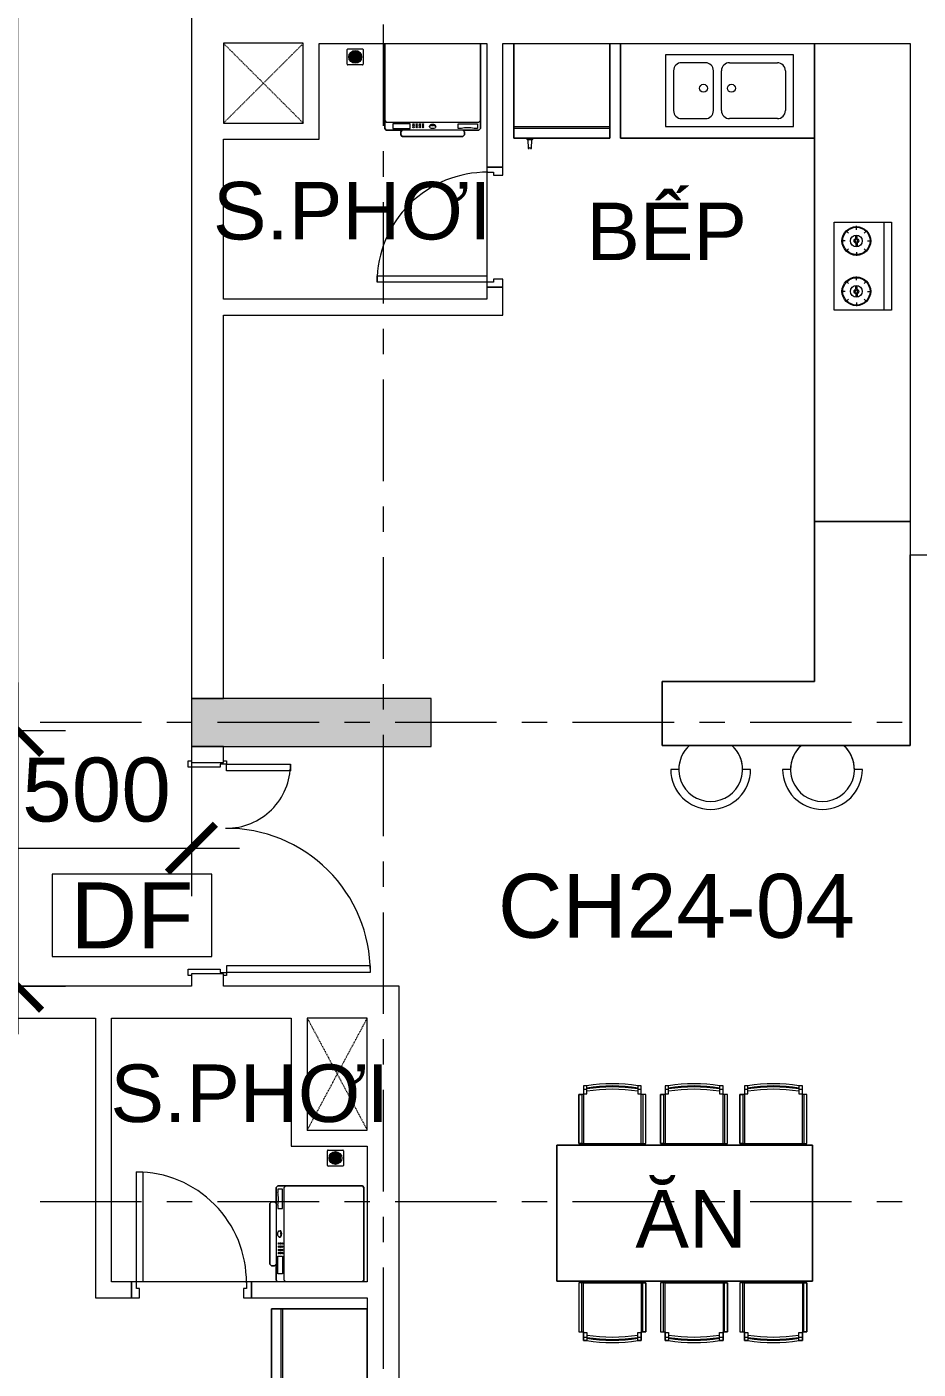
# Model space of a CAD drawing. Header units: millimetres. Extents: x -20144 to 126922, y -42414 to 48263.
# Drawn here: x 30170 to 35751, y 7404 to 15804 of the extents above; entities that cross this region are included whole.
import ezdxf
from ezdxf.enums import TextEntityAlignment as Align

# ---------------------------------------------------------------- set-up
doc = ezdxf.new("R2010")
doc.units = ezdxf.units.MM
doc.linetypes.add('Dash', pattern=[6.35, 3.175, -3.175])
doc.linetypes.add('Grid Line', pattern=[22.225, 12.7, -3.175, 3.175, -3.175])
for name, color, linetype, lineweight in [('A-DETL-GENF', 31, 'Continuous', 5), ('A-DETL-GENF-HDLN', 161, 'Dash', 5), ('CHU', 181, 'Continuous', 5), ('CUA', 31, 'Continuous', 9), ('DIM', 1, 'Continuous', 5), ('LC.HA', 8, 'Continuous', 9), ('NET CAT', 3, 'Continuous', 5), ('NET-CAT', 3, 'Continuous', 15), ('NET-THAY', 2, 'Continuous', 9), ('THIET BI', 44, 'Continuous', 5), ('THIET-BI', 44, 'Continuous', 5), ('TRUC', 225, 'Continuous', 5), ('Y-GHI CHU PCCC$0$Z-CT1-GHI CHU TT$0$KI-HIEU', 6, 'Continuous', 13)]:
    doc.layers.add(name, color=color, linetype=linetype, lineweight=lineweight)
doc.styles.add('Arial_2', font='arial.ttf', dxfattribs={"height": 360})
doc.styles.add('Arial_3', font='arial.ttf', dxfattribs={"height": 400})
doc.styles.add('TA1', font='arial.ttf')
doc.styles.add('Y-GHI CHU PCCC$0$Arial', font='arial.ttf')
doc.dimstyles.new('D_200_KTx2', dxfattribs={"dimtxt": 400, "dimasz": 300, "dimexe": 300, "dimexo": 300, "dimgap": 160, "dimtad": 1, "dimdec": 0, "dimzin": 9, "dimtxsty": 'TA1', "dimblk": 'ARCHTICK', "dimcen": 1, "dimdle": 300, "dimclrd": 256, "dimclre": 256, "dimclrt": 7, "dimadec": 0, "dimazin": 0, "dimtfac": 1, "dimtdec": 0, "dimtix": 1, "dimtmove": 1, "dimatfit": 3, "dimldrblk": 'ARCHTICK', "dimfxl": 0, "dimtolj": 1, "dimtzin": 0, "dimlwd": -1, "dimlwe": -1, "dimarcsym": 0})

# ---------------------------------------------------------------- blocks, each defined once
blk = doc.blocks.new('CUA VAO CAN HO_0001 - Type 1-1424866-MẶT BẰNG TẦNG 24')
at = {"layer": 'CUA', "lineweight": 5}
for p, q in [((-570, 97.7), (-570, 117.7)), ((-570, 117.7), (-530, 117.7)), ((-560, 97.7), (-570, 97.7)), ((-560, -102.3), (-560, 97.7)), ((-530, 117.7), (-530, -81.3)), ((733, 117.7), (773, 117.7)), ((733, -81.3), (733, 117.7)), ((763, 97.7), (763, -102.3)), ((773, 97.7), (763, 97.7)), ((773, 117.7), (773, 97.7)), ((-550, -81.3), (-550, -122.3)), ((-530, -81.3), (-550, -81.3)), ((753, -81.3), (733, -81.3)), ((753, -122.3), (753, -81.3)), ((-570, -102.3), (-560, -102.3)), ((-570, -122.3), (-570, -102.3)), ((-550, -122.3), (-570, -122.3)), ((773, -122.3), (753, -122.3)), ((763, -102.3), (773, -102.3)), ((773, -102.3), (773, -122.3))]:
    blk.add_line(p, q, dxfattribs=at)
at = {"layer": 'CUA'}
for p, q in [((-509, -122.3), (-549, -122.3)), ((-549, -122.3), (-549, -1022.3)), ((-509, -1022.3), (-509, -122.3)), ((712, -122.3), (752, -122.3)), ((712, -522.3), (712, -122.3)), ((752, -122.3), (752, -522.3)), ((752, -522.3), (712, -522.3)), ((-549, -1022.3), (-509, -1022.3))]:
    blk.add_line(p, q, dxfattribs=at)
at = {"layer": 'CUA', "lineweight": 5}
for centre, radius, start, end in [((-549, -122.3), 900, 270, 0.5), ((752, -122.3), 400, 179.5, 270)]:
    blk.add_arc(centre, radius, start, end, dxfattribs=at)
blk = doc.blocks.new('CUA WC - Type 1-1365096-MẶT BẰNG TẦNG 24')
at = {"layer": 'CUA'}
for p, q in [((-242.5, 740.3), (-202.5, 740.3)), ((-242.5, 52.3), (-242.5, 740.3)), ((-202.5, 740.3), (-202.5, 52.3)), ((-202.5, 52.3), (-242.5, 52.3))]:
    blk.add_line(p, q, dxfattribs=at)
at = {"layer": 'CUA', "lineweight": 5}
for p, q in [((-243.5, 52.3), (-273.5, 52.3)), ((-273.5, 52.3), (-273.5, -47.7)), ((-243.5, 11.3), (-243.5, 52.3)), ((-223.5, 11.3), (-243.5, 11.3)), ((-223.5, -47.7), (-223.5, 11.3)), ((446.5, 11.3), (426.5, 11.3)), ((426.5, 11.3), (426.5, -47.7)), ((476.5, 52.3), (446.5, 52.3)), ((446.5, 52.3), (446.5, 11.3)), ((476.5, -47.7), (476.5, 52.3)), ((-273.5, -47.7), (-223.5, -47.7)), ((426.5, -47.7), (476.5, -47.7))]:
    blk.add_line(p, q, dxfattribs=at)
blk.add_arc((-242.5, 52.3), 688, 359.5, 90, dxfattribs=at)
blk = doc.blocks.new('X-MAY GIAT - X-MAY GIAT-V2-MẶT BẰNG TẦNG 24')
at = {"layer": 'THIET BI'}
for p, q in [((-300, -10), (-300, -540)), ((-300, -540), (-300, -10)), ((300, -540), (300, -10)), ((300, -10), (300, -540)), ((-300, -490), (-290, -500)), ((-290, -500), (290, -500)), ((290, -500), (300, -490)), ((-300, -540), (-290, -550)), ((-290, -550), (-300, -540)), ((-290, -550), (-190, -550)), ((-190, -550), (-290, -550)), ((-250, -510), (-250, -540)), ((-140, -510), (-250, -510)), ((-250, -540), (-140, -540)), ((-190, -550), (-200, -560)), ((-200, -560), (-190, -550)), ((-200, -560), (-200, -580)), ((-200, -580), (-200, -560)), ((-200, -580), (-190, -590)), ((-190, -590), (-200, -580)), ((190, -550), (-190, -550)), ((-140, -540), (-140, -510)), ((-20, -530), (-20, -525)), ((0, -520), (0, -525)), ((20, -530), (20, -525)), ((160, -510), (280, -510)), ((160, -540), (160, -510)), ((180, -540), (160, -540)), ((200, -560), (190, -550)), ((190, -550), (290, -550)), ((190, -550), (200, -560)), ((290, -550), (190, -550)), ((190, -590), (200, -580)), ((200, -580), (190, -590)), ((200, -580), (200, -560)), ((200, -560), (200, -580)), ((280, -540), (260, -540)), ((280, -510), (280, -540)), ((290, -550), (300, -540)), ((300, -540), (290, -550)), ((-190, -590), (190, -590)), ((190, -590), (-190, -590))]:
    blk.add_line(p, q, dxfattribs=at)
blk.add_arc((220, -697.5), 162.5, 75.74997, 104.25003, dxfattribs=at)
for centre, major_axis in [((-120, -512.5), (5, 0)), ((-120, -522.5), (5, 0)), ((-120, -532.5), (5, 0)), ((-100, -512.5), (5, 0)), ((-100, -522.5), (5, 0)), ((-100, -532.5), (5, 0)), ((-80, -512.5), (5, 0)), ((-80, -522.5), (5, 0)), ((-80, -532.5), (5, 0)), ((-60, -512.5), (-5, 0)), ((-60, -522.5), (-5, 0)), ((-60, -532.5), (-5, 0)), ((0, -530), (-20, 0))]:
    blk.add_ellipse(centre, major_axis=major_axis, ratio=0.5, dxfattribs=at)
blk.add_ellipse((0, -525), major_axis=(-20, 0), ratio=0.5, start_param=3.141593, end_param=6.283185, dxfattribs=at)
blk = doc.blocks.new('X-BEP1 - X-BEP-1424868-MẶT BẰNG TẦNG 24')
at = {"layer": 'THIET BI'}
for p, q in [((3000, -600), (3000, 0)), ((3000, 0), (3000, -600)), ((1126.9, -117.4), (1676, -117.4)), ((1126.9, -475.7), (1126.9, -117.4)), ((1676, -162.4), (1126.9, -162.4)), ((1676, -117.4), (1676, -475.7)), ((1243.7, -266.8), (1243.7, -243.3)), ((1559.2, -266.8), (1559.2, -243.3)), ((1194.1, -287.3), (1177.5, -270.7)), ((1229.6, -332.9), (1207.1, -332.9)), ((1257.9, -332.9), (1280.4, -332.9)), ((1293.4, -287.3), (1309.9, -270.7)), ((1509.6, -287.3), (1493, -270.7)), ((1545, -332.9), (1522.5, -332.9)), ((1573.3, -332.9), (1595.8, -332.9)), ((1608.8, -287.3), (1625.4, -270.7)), ((1173.6, -336.9), (1150.1, -336.9)), ((1194.1, -386.6), (1177.5, -403.1)), ((1229.6, -341), (1207.1, -341)), ((1243.7, -407.1), (1243.7, -430.5)), ((1257.9, -341), (1280.4, -341)), ((1293.4, -386.6), (1309.9, -403.1)), ((1313.9, -336.9), (1337.3, -336.9)), ((1489, -336.9), (1465.6, -336.9)), ((1509.6, -386.6), (1493, -403.1)), ((1545, -341), (1522.5, -341)), ((1559.2, -407.1), (1559.2, -430.5)), ((1573.3, -341), (1595.8, -341)), ((1608.8, -386.6), (1625.4, -403.1)), ((1629.4, -336.9), (1652.8, -336.9)), ((1676, -475.7), (1126.9, -475.7)), ((8, -600), (3000, -600)), ((3000, -600), (8, -600))]:
    blk.add_line(p, q, dxfattribs=at)
for centre, radius in [((1243.7, -336.9), 90), ((1243.7, -336.9), 85.5), ((1559.2, -336.9), 90), ((1559.2, -336.9), 85.5), ((1243.7, -336.9), 36.9), ((1243.7, -336.9), 14.7), ((1243.7, -336.9), 8.24), ((1559.2, -336.9), 36.9), ((1559.2, -336.9), 14.7), ((1559.2, -336.9), 8.24)]:
    blk.add_circle(centre, radius, dxfattribs=at)
blk = doc.blocks.new('X-BEP1 - X-BEP-1424869-MẶT BẰNG TẦNG 24')
at = {"layer": 'THIET BI'}
for p, q in [((1213.2, 0), (0, 0)), ((0, 0), (0, -592)), ((0, 0), (1213.2, 0)), ((0, -592), (0, 0)), ((1213.2, -592), (1213.2, 0)), ((1213.2, 0), (1213.2, -592)), ((131.6, -71.5), (131.6, -521.5)), ((931.6, -71.5), (131.6, -71.5)), ((931.6, -521.5), (931.6, -71.5)), ((231.6, -121.5), (531.6, -121.5)), ((831.6, -121.5), (681.6, -121.5)), ((181.6, -421.5), (181.6, -171.5)), ((581.6, -171.5), (581.6, -421.5)), ((631.6, -171.5), (631.6, -421.5)), ((881.6, -421.5), (881.6, -171.5)), ((531.6, -471.5), (231.6, -471.5)), ((681.6, -471.5), (831.6, -471.5)), ((131.6, -521.5), (931.6, -521.5))]:
    blk.add_line(p, q, dxfattribs=at)
for centre in [(519.1, -311.5), (694.1, -311.5)]:
    blk.add_circle(centre, 25, dxfattribs=at)
for centre, start, end in [((231.6, -171.5), 90, 180), ((531.6, -171.5), 360, 90), ((681.6, -171.5), 90, 180), ((831.6, -171.5), 360, 90), ((231.6, -421.5), 180, 270), ((531.6, -421.5), 270, 0), ((681.6, -421.5), 180, 270), ((831.6, -421.5), 270, 0)]:
    blk.add_arc(centre, 50, start, end, dxfattribs=at)
blk = doc.blocks.new('X-TU LANH - X-TU LANH-V3-MẶT BẰNG TẦNG 24')
at = {"layer": 'THIET BI'}
for p, q in [((-300, -8), (-300, -600)), ((-300, -600), (-300, -8)), ((300, -600), (300, -8)), ((300, -8), (300, -600)), ((300, -530), (-300, -530)), ((300, -540), (-300, -540)), ((-300, -600), (300, -600)), ((300, -600), (-300, -600)), ((-222.5, -600), (-217.5, -610)), ((-217.5, -610), (-182.5, -610)), ((-212.5, -610), (-210.5, -665)), ((-210.5, -665), (-205.2, -665)), ((-194.8, -665), (-189.5, -665)), ((-189.5, -665), (-187.5, -610)), ((-182.5, -610), (-177.5, -600))]:
    blk.add_line(p, q, dxfattribs=at)
blk.add_arc((-200, -667.2), 5.66, 22.40182, 157.59821, dxfattribs=at)
blk = doc.blocks.new('X-BAR - X-BAR-1424978-MẶT BẰNG TẦNG 24')
at = {"layer": 'THIET BI'}
for p, q in [((0, 0), (-600, 0)), ((-600, 0), (-600, -1000.8)), ((-600, -1000.8), (-600, 0)), ((-600, 0), (0, 0)), ((0, -1400.8), (0, -207.7)), ((0, -207.7), (0, -1400.8)), ((-600, -1000.8), (-1551.9, -1000.8)), ((-1551.9, -1000.8), (-1551.9, -1400.8)), ((-1551.9, -1400.8), (-1551.9, -1000.8)), ((-1551.9, -1000.8), (-600, -1000.8)), ((-1551.9, -1400.8), (0, -1400.8)), ((0, -1400.8), (-1551.9, -1400.8))]:
    blk.add_line(p, q, dxfattribs=at)
blk = doc.blocks.new('X-GHE BAR - X-GHE BAR-1305631-MẶT BẰNG TẦNG 24')
at = {"layer": 'THIET BI'}
for p, q in [((-250, -250), (-200, -250)), ((-250, -250), (-200, -250)), ((200, -250), (250, -250)), ((200, -250), (250, -250)), ((-132.3, -400), (132.3, -400)), ((-132.3, -400), (132.3, -400))]:
    blk.add_line(p, q, dxfattribs=at)
for radius, start, end in [(250, 0, 180), (250, 0, 180), (200, 311.40962, 228.59038), (200, 180, 228.59038), (200, 311.40962, 0)]:
    blk.add_arc((0, -250), radius, start, end, dxfattribs=at)
blk = doc.blocks.new('X-BAN AN 4 GHE - X-BAN AN 4 GHE 2-1366074-MẶT BẰNG TẦNG 24')
at = {"layer": 'THIET BI'}
for p, q in [((187, 372.7), (165.2, 372.7)), ((165.2, 372.7), (165.2, 318.5)), ((165.2, 372.7), (165.2, 10)), ((187, 372.7), (165.2, 372.7)), ((165.2, 350.9), (187, 350.9)), ((187, 337.9), (187, 372.7)), ((187, 321.9), (187, 337.9)), ((527.9, 372.7), (506.1, 372.7)), ((506.1, 372.7), (506.1, 337.9)), ((527.9, 372.7), (506.1, 372.7)), ((506.1, 350.9), (527.9, 350.9)), ((506.1, 337.9), (506.1, 321.9)), ((527.9, 318.5), (527.9, 372.7)), ((527.9, 10), (527.9, 372.7)), ((698.6, 372.7), (676.8, 372.7)), ((676.8, 372.7), (676.8, 318.5)), ((676.8, 372.7), (676.8, 10)), ((698.6, 372.7), (676.8, 372.7)), ((676.8, 350.9), (698.6, 350.9)), ((698.6, 337.9), (698.6, 372.7)), ((698.6, 321.9), (698.6, 337.9)), ((1039.5, 372.7), (1017.7, 372.7)), ((1017.7, 372.7), (1017.7, 337.9)), ((1039.5, 372.7), (1017.7, 372.7)), ((1017.7, 350.9), (1039.5, 350.9)), ((1017.7, 337.9), (1017.7, 321.9)), ((1039.5, 318.5), (1039.5, 372.7)), ((1039.5, 10), (1039.5, 372.7)), ((1195.4, 372.7), (1173.7, 372.7)), ((1173.7, 372.7), (1173.7, 318.5)), ((1173.7, 372.7), (1173.7, 10)), ((1195.4, 372.7), (1173.7, 372.7)), ((1173.7, 350.9), (1195.4, 350.9)), ((1195.4, 337.9), (1195.4, 372.7)), ((1195.4, 321.9), (1195.4, 337.9)), ((1536.3, 372.7), (1514.6, 372.7)), ((1514.6, 372.7), (1514.6, 337.9)), ((1536.3, 372.7), (1514.6, 372.7)), ((1514.6, 350.9), (1536.3, 350.9)), ((1514.6, 337.9), (1514.6, 321.9)), ((1536.3, 318.5), (1536.3, 372.7)), ((1536.3, 10), (1536.3, 372.7)), ((165.2, 318.5), (136.9, 318.5)), ((136.9, 318.5), (136.9, 10)), ((136.9, 318.5), (155.8, 318.5)), ((136.9, 10), (136.9, 318.5)), ((155.8, 318.5), (155.8, 10)), ((165.2, 321.9), (187, 321.9)), ((506.1, 321.9), (527.9, 321.9)), ((556.2, 318.5), (527.9, 318.5)), ((537.3, 318.5), (537.3, 10)), ((556.2, 318.5), (537.3, 318.5)), ((556.2, 10), (556.2, 318.5)), ((556.2, 10), (556.2, 318.5)), ((648.5, 318.5), (648.5, 10)), ((676.8, 318.5), (648.5, 318.5)), ((648.5, 318.5), (667.4, 318.5)), ((648.5, 10), (648.5, 318.5)), ((667.4, 318.5), (667.4, 10)), ((676.8, 321.9), (698.6, 321.9)), ((1017.7, 321.9), (1039.5, 321.9)), ((1067.8, 318.5), (1039.5, 318.5)), ((1048.9, 318.5), (1048.9, 10)), ((1067.8, 318.5), (1048.9, 318.5)), ((1067.8, 10), (1067.8, 318.5)), ((1067.8, 10), (1067.8, 318.5)), ((1145.3, 318.5), (1145.3, 10)), ((1173.7, 318.5), (1145.3, 318.5)), ((1145.3, 318.5), (1164.2, 318.5)), ((1145.3, 10), (1145.3, 318.5)), ((1164.2, 318.5), (1164.2, 10)), ((1173.7, 321.9), (1195.4, 321.9)), ((1514.6, 321.9), (1536.3, 321.9)), ((1564.7, 318.5), (1536.3, 318.5)), ((1545.8, 318.5), (1545.8, 10)), ((1564.7, 318.5), (1545.8, 318.5)), ((1564.7, 10), (1564.7, 318.5)), ((1564.7, 10), (1564.7, 318.5)), ((1600, 0), (0, 0)), ((0, 0), (0, -850)), ((0, -850), (0, 0)), ((0, 0), (1600, 0)), ((136.9, 10), (556.2, 10)), ((155.8, 10), (136.9, 10)), ((165.2, 10), (527.9, 10)), ((537.3, 10), (556.2, 10)), ((648.5, 10), (1067.8, 10)), ((667.4, 10), (648.5, 10)), ((676.8, 10), (1039.5, 10)), ((1048.9, 10), (1067.8, 10)), ((1145.3, 10), (1564.7, 10)), ((1164.2, 10), (1145.3, 10)), ((1173.7, 10), (1536.3, 10)), ((1545.8, 10), (1564.7, 10)), ((1600, -850), (1600, 0)), ((1600, 0), (1600, -850)), ((0, -850), (1600, -850)), ((1600, -850), (0, -850)), ((556.2, -860), (136.9, -860)), ((136.9, -860), (136.9, -1168.5)), ((155.8, -860), (136.9, -860)), ((136.9, -860), (136.9, -1168.5)), ((155.8, -1168.5), (155.8, -860)), ((165.2, -860), (527.9, -860)), ((165.2, -1222.7), (165.2, -860)), ((527.9, -860), (527.9, -1222.7)), ((537.3, -860), (556.2, -860)), ((537.3, -1168.5), (537.3, -860)), ((556.2, -1168.5), (556.2, -860)), ((556.2, -860), (556.2, -1168.5)), ((1067.8, -860), (648.5, -860)), ((648.5, -860), (648.5, -1168.5)), ((667.4, -860), (648.5, -860)), ((648.5, -860), (648.5, -1168.5)), ((667.4, -1168.5), (667.4, -860)), ((676.8, -860), (1039.5, -860)), ((676.8, -1222.7), (676.8, -860)), ((1039.5, -860), (1039.5, -1222.7)), ((1048.9, -860), (1067.8, -860)), ((1048.9, -1168.5), (1048.9, -860)), ((1067.8, -1168.5), (1067.8, -860)), ((1067.8, -860), (1067.8, -1168.5)), ((1564.7, -860), (1145.3, -860)), ((1145.3, -860), (1145.3, -1168.5)), ((1164.2, -860), (1145.3, -860)), ((1145.3, -860), (1145.3, -1168.5)), ((1164.2, -1168.5), (1164.2, -860)), ((1173.7, -860), (1536.3, -860)), ((1173.7, -1222.7), (1173.7, -860)), ((1536.3, -860), (1536.3, -1222.7)), ((1545.8, -860), (1564.7, -860)), ((1545.8, -1168.5), (1545.8, -860)), ((1564.7, -1168.5), (1564.7, -860)), ((1564.7, -860), (1564.7, -1168.5)), ((136.9, -1168.5), (165.2, -1168.5)), ((136.9, -1168.5), (155.8, -1168.5)), ((165.2, -1168.5), (165.2, -1222.7)), ((165.2, -1171.9), (187, -1171.9)), ((187, -1171.9), (187, -1187.9)), ((506.1, -1171.9), (527.9, -1171.9)), ((506.1, -1187.9), (506.1, -1171.9)), ((527.9, -1222.7), (527.9, -1168.5)), ((527.9, -1168.5), (556.2, -1168.5)), ((556.2, -1168.5), (537.3, -1168.5)), ((648.5, -1168.5), (676.8, -1168.5)), ((648.5, -1168.5), (667.4, -1168.5)), ((676.8, -1168.5), (676.8, -1222.7)), ((676.8, -1171.9), (698.6, -1171.9)), ((698.6, -1171.9), (698.6, -1187.9)), ((1017.7, -1171.9), (1039.5, -1171.9)), ((1017.7, -1187.9), (1017.7, -1171.9)), ((1039.5, -1222.7), (1039.5, -1168.5)), ((1039.5, -1168.5), (1067.8, -1168.5)), ((1067.8, -1168.5), (1048.9, -1168.5)), ((1145.3, -1168.5), (1173.7, -1168.5)), ((1145.3, -1168.5), (1164.2, -1168.5)), ((1173.7, -1168.5), (1173.7, -1222.7)), ((1173.7, -1171.9), (1195.4, -1171.9)), ((1195.4, -1171.9), (1195.4, -1187.9)), ((1514.6, -1171.9), (1536.3, -1171.9)), ((1514.6, -1187.9), (1514.6, -1171.9)), ((1536.3, -1222.7), (1536.3, -1168.5)), ((1536.3, -1168.5), (1564.7, -1168.5)), ((1564.7, -1168.5), (1545.8, -1168.5)), ((165.2, -1200.9), (187, -1200.9)), ((165.2, -1222.7), (187, -1222.7)), ((187, -1222.7), (165.2, -1222.7)), ((187, -1187.9), (187, -1222.7)), ((506.1, -1222.7), (506.1, -1187.9)), ((506.1, -1200.9), (527.9, -1200.9)), ((506.1, -1222.7), (527.9, -1222.7)), ((527.9, -1222.7), (506.1, -1222.7)), ((676.8, -1200.9), (698.6, -1200.9)), ((676.8, -1222.7), (698.6, -1222.7)), ((698.6, -1222.7), (676.8, -1222.7)), ((698.6, -1187.9), (698.6, -1222.7)), ((1017.7, -1222.7), (1017.7, -1187.9)), ((1017.7, -1200.9), (1039.5, -1200.9)), ((1017.7, -1222.7), (1039.5, -1222.7)), ((1039.5, -1222.7), (1017.7, -1222.7)), ((1173.7, -1200.9), (1195.4, -1200.9)), ((1173.7, -1222.7), (1195.4, -1222.7)), ((1195.4, -1222.7), (1173.7, -1222.7)), ((1195.4, -1187.9), (1195.4, -1222.7)), ((1514.6, -1222.7), (1514.6, -1187.9)), ((1514.6, -1200.9), (1536.3, -1200.9)), ((1514.6, -1222.7), (1536.3, -1222.7)), ((1536.3, -1222.7), (1514.6, -1222.7))]:
    blk.add_line(p, q, dxfattribs=at)
for centre, radius, start, end in [((346.5, -628.1), 1013.4, 80.94073, 99.05927), ((346.5, -628.1), 1013.4, 80.94073, 99.05927), ((346.5, -628.1), 998.9, 80.80804, 99.19196), ((346.5, -648.2), 1013.4, 80.94073, 99.05927), ((346.5, -648.2), 998.9, 80.80804, 99.19196), ((858.1, -628.1), 1013.4, 80.94073, 99.05927), ((858.1, -628.1), 1013.4, 80.94073, 99.05927), ((858.1, -628.1), 998.9, 80.80804, 99.19196), ((858.1, -648.2), 1013.4, 80.94073, 99.05927), ((858.1, -648.2), 998.9, 80.80804, 99.19196), ((1355, -628.1), 1013.4, 80.94073, 99.05927), ((1355, -628.1), 1013.4, 80.94073, 99.05927), ((1355, -628.1), 998.9, 80.80804, 99.19196), ((1355, -648.2), 1013.4, 80.94073, 99.05927), ((1355, -648.2), 998.9, 80.80804, 99.19196), ((346.5, -201.8), 998.9, 260.80804, 279.19196), ((346.5, -201.8), 1013.4, 260.94073, 279.05927), ((346.5, -221.9), 998.9, 260.80804, 279.19196), ((346.5, -221.9), 1013.4, 260.94073, 279.05927), ((346.5, -221.9), 1013.4, 260.94073, 279.05927), ((858.1, -201.8), 998.9, 260.80804, 279.19196), ((858.1, -201.8), 1013.4, 260.94073, 279.05927), ((858.1, -221.9), 998.9, 260.80804, 279.19196), ((858.1, -221.9), 1013.4, 260.94073, 279.05927), ((858.1, -221.9), 1013.4, 260.94073, 279.05927), ((1355, -201.8), 998.9, 260.80804, 279.19196), ((1355, -201.8), 1013.4, 260.94073, 279.05927), ((1355, -221.9), 998.9, 260.80804, 279.19196), ((1355, -221.9), 1013.4, 260.94073, 279.05927), ((1355, -221.9), 1013.4, 260.94073, 279.05927)]:
    blk.add_arc(centre, radius, start, end, dxfattribs=at)
blk = doc.blocks.new('X-PHEU - X-PHEU-1231512-MẶT BẰNG TẦNG 24')
at = {"layer": 'THIET-BI'}
for p, q in [((25, 29), (25, 121)), ((29, 125), (121, 125)), ((42.5, 90.5), (42.5, 59.5)), ((47.5, 51.8), (47.5, 98.2)), ((52.5, 103.1), (52.5, 46.9)), ((57.5, 43.5), (57.5, 106.5)), ((62.5, 108.8), (62.5, 41.2)), ((67.5, 39.8), (67.5, 110.2)), ((72.5, 110.9), (72.5, 78.1)), ((77.5, 78.1), (77.5, 110.9)), ((82.5, 110.2), (82.5, 39.8)), ((87.5, 41.2), (87.5, 108.8)), ((92.5, 106.5), (92.5, 43.5)), ((97.5, 46.9), (97.5, 103.1)), ((102.5, 98.2), (102.5, 51.8)), ((107.5, 59.5), (107.5, 90.5)), ((125, 121), (125, 29)), ((121, 25), (29, 25)), ((72.5, 71.9), (72.5, 39.1)), ((77.5, 39.1), (77.5, 71.9))]:
    blk.add_line(p, q, dxfattribs=at)
blk.add_circle((75, 75), 40, dxfattribs=at)
for centre, radius, start, end in [((29, 121), 4, 90, 180), ((75, 75), 36, 139.80824, 154.52563), ((75, 75), 36, 119.0853, 128.68219), ((75, 75), 36, 102.0247, 110.31751), ((75, 75), 36, 90, 93.98208), ((75, 75), 36, 86.01792, 90), ((75, 75), 36, 69.68249, 77.9753), ((75, 75), 36, 51.31781, 60.9147), ((75, 75), 36, 25.47437, 40.19176), ((121, 121), 4, 0, 90), ((29, 29), 4, 180, 270), ((75, 75), 36, 205.47437, 220.19176), ((75, 75), 36, 231.31781, 240.9147), ((75, 75), 36, 249.68249, 257.9753), ((75, 75), 4, 128.68219, 231.31781), ((75, 75), 36, 266.01792, 270), ((75, 75), 36, 270, 273.98208), ((75, 75), 4, 308.68219, 51.31781), ((75, 75), 36, 282.0247, 290.31751), ((75, 75), 36, 299.0853, 308.68219), ((75, 75), 36, 319.80824, 334.52563), ((121, 29), 4, 270, 360)]:
    blk.add_arc(centre, radius, start, end, dxfattribs=at)
blk = doc.blocks.new('X-TU LANH - X-TU LANH-V32-MẶT BẰNG TẦNG 24')
at = {"layer": 'THIET BI'}
for p, q in [((-300, 600), (300, 600)), ((-300, 0), (-300, 600)), ((-300, 600), (-300, 0)), ((300, 600), (-300, 600)), ((-222.5, 600), (-217.5, 610)), ((-217.5, 610), (-182.5, 610)), ((-212.5, 610), (-210.5, 665)), ((-210.5, 665), (-205.2, 665)), ((-194.8, 665), (-189.5, 665)), ((-189.5, 665), (-187.5, 610)), ((-182.5, 610), (-177.5, 600)), ((300, 600), (300, 0)), ((300, 0), (300, 600)), ((300, 540), (-300, 540)), ((300, 530), (-300, 530)), ((300, 0), (-300, 0)), ((-300, 0), (300, 0))]:
    blk.add_line(p, q, dxfattribs=at)
blk.add_arc((-200, 667.2), 5.66, 202.40179, 337.59818, dxfattribs=at)
blk = doc.blocks.new('X-MAY GIAT - X-MAY GIAT-1365958-MẶT BẰNG TẦNG 24')
at = {"layer": 'THIET BI'}
for p, q in [((-200, 580), (-190, 590)), ((-190, 590), (-200, 580)), ((-190, 590), (190, 590)), ((190, 590), (-190, 590)), ((190, 590), (200, 580)), ((200, 580), (190, 590)), ((-300, 540), (-290, 550)), ((-290, 550), (-300, 540)), ((-290, 550), (-190, 550)), ((-190, 550), (-290, 550)), ((-250, 510), (-250, 540)), ((-250, 540), (-140, 540)), ((-140, 510), (-250, 510)), ((-200, 560), (-200, 580)), ((-200, 580), (-200, 560)), ((-190, 550), (-200, 560)), ((-200, 560), (-190, 550)), ((190, 550), (-190, 550)), ((-140, 540), (-140, 510)), ((-20, 530), (-20, 525)), ((0, 520), (0, 525)), ((20, 530), (20, 525)), ((160, 540), (160, 510)), ((180, 540), (160, 540)), ((160, 510), (280, 510)), ((200, 560), (190, 550)), ((190, 550), (200, 560)), ((190, 550), (290, 550)), ((290, 550), (190, 550)), ((200, 580), (200, 560)), ((200, 560), (200, 580)), ((280, 540), (260, 540)), ((280, 510), (280, 540)), ((290, 550), (300, 540)), ((300, 540), (290, 550)), ((300, 540), (300, 10)), ((300, 10), (300, 540)), ((-300, 490), (-290, 500)), ((-290, 500), (290, 500)), ((290, 500), (300, 490)), ((-290, 0), (-300, 10)), ((-300, 10), (-290, 0)), ((290, 0), (-290, 0)), ((-290, 0), (290, 0)), ((300, 10), (290, 0)), ((290, 0), (300, 10))]:
    blk.add_line(p, q, dxfattribs=at)
blk.add_arc((220, 697.5), 162.5, 255.74997, 284.25003, dxfattribs=at)
for centre, major_axis in [((-120, 532.5), (5, 0)), ((-120, 522.5), (5, 0)), ((-120, 512.5), (5, 0)), ((-100, 532.5), (5, 0)), ((-100, 522.5), (5, 0)), ((-100, 512.5), (5, 0)), ((-80, 532.5), (5, 0)), ((-80, 522.5), (5, 0)), ((-80, 512.5), (5, 0)), ((-60, 532.5), (5, 0)), ((-60, 522.5), (5, 0)), ((-60, 512.5), (5, 0)), ((0, 530), (20, 0))]:
    blk.add_ellipse(centre, major_axis=major_axis, ratio=0.5, dxfattribs=at)
blk.add_ellipse((0, 525), major_axis=(20, 0), ratio=0.5, start_param=3.141593, end_param=6.283185, dxfattribs=at)
blk = doc.blocks.new('Family1 - Family1 2-1425489-MẶT BẰNG TẦNG 24')
at = {"layer": 'A-DETL-GENF'}
for p, q in [((500, 500), (0, 500)), ((0, 500), (0, 0)), ((500, 0), (500, 500)), ((0, 0), (500, 0))]:
    blk.add_line(p, q, dxfattribs=at)
at = {"layer": 'A-DETL-GENF-HDLN'}
for p, q in [((0, 500), (500, 0.8)), ((0, 0), (500, 499.2))]:
    blk.add_line(p, q, dxfattribs=at)
blk = doc.blocks.new('Family1 - Family1 2-1425492-MẶT BẰNG TẦNG 24')
at = {"layer": 'A-DETL-GENF'}
for p, q in [((375, 700), (0, 700)), ((0, 700), (0, 0)), ((375, 0), (375, 700)), ((0, 0), (375, 0))]:
    blk.add_line(p, q, dxfattribs=at)
at = {"layer": 'A-DETL-GENF-HDLN'}
for p, q in [((0, 700), (375, 0.8)), ((0, 0), (375, 699.2))]:
    blk.add_line(p, q, dxfattribs=at)
blk = doc.blocks.new('A$C043A1407')
at = {"layer": 'LC.HA'}
h = blk.add_hatch(color=256, dxfattribs=at)
h.dxf.hatch_style = 1
h.paths.add_polyline_path([(8450, -4950), (8450, -5250), (9950, -5250), (9950, -4950)])
at = {"ltscale": 1000}
blk.add_lwpolyline([(8450, -4950), (8450, -5250), (9950, -5250), (9950, -4950)], close=True, dxfattribs=at)
blk = doc.blocks.new('X-PHEU - X-PHEU-1231512-MẶT BẰNG TẦNG 23')
at = {"layer": 'THIET-BI'}
for p, q in [((25, 29), (25, 121)), ((29, 125), (121, 125)), ((42.5, 90.5), (42.5, 59.5)), ((47.5, 51.8), (47.5, 98.2)), ((52.5, 103.1), (52.5, 46.9)), ((57.5, 43.5), (57.5, 106.5)), ((62.5, 108.8), (62.5, 41.2)), ((67.5, 39.8), (67.5, 110.2)), ((72.5, 110.9), (72.5, 78.1)), ((77.5, 78.1), (77.5, 110.9)), ((82.5, 110.2), (82.5, 39.8)), ((87.5, 41.2), (87.5, 108.8)), ((92.5, 106.5), (92.5, 43.5)), ((97.5, 46.9), (97.5, 103.1)), ((102.5, 98.2), (102.5, 51.8)), ((107.5, 59.5), (107.5, 90.5)), ((125, 121), (125, 29)), ((121, 25), (29, 25)), ((72.5, 71.9), (72.5, 39.1)), ((77.5, 39.1), (77.5, 71.9))]:
    blk.add_line(p, q, dxfattribs=at)
blk.add_circle((75, 75), 40, dxfattribs=at)
for centre, radius, start, end in [((29, 121), 4, 90, 180), ((75, 75), 36, 139.80824, 154.52563), ((75, 75), 36, 119.0853, 128.68219), ((75, 75), 36, 102.0247, 110.31751), ((75, 75), 36, 90, 93.98208), ((75, 75), 36, 86.01792, 90), ((75, 75), 36, 69.68249, 77.9753), ((75, 75), 36, 51.31781, 60.9147), ((75, 75), 36, 25.47437, 40.19176), ((121, 121), 4, 0, 90), ((29, 29), 4, 180, 270), ((75, 75), 36, 205.47437, 220.19176), ((75, 75), 36, 231.31781, 240.9147), ((75, 75), 36, 249.68249, 257.9753), ((75, 75), 4, 128.68219, 231.31781), ((75, 75), 36, 266.01792, 270), ((75, 75), 36, 270, 273.98208), ((75, 75), 4, 308.68219, 51.31781), ((75, 75), 36, 282.0247, 290.31751), ((75, 75), 36, 299.0853, 308.68219), ((75, 75), 36, 319.80824, 334.52563), ((121, 29), 4, 270, 360)]:
    blk.add_arc(centre, radius, start, end, dxfattribs=at)
blk = doc.blocks.new('_ARCHTICK')
at = {"color": 0, "linetype": 'ByBlock', "const_width": 0.15}
blk.add_lwpolyline([(-0.5, -0.5), (0.5, 0.5)], dxfattribs=at)
blk = doc.blocks.new('*D279')
at = {"layer": 'Defpoints', "color": 0, "transparency": 16777216}
for p in [(31200.3, 11600), (29700.5, 11269.8), (31200.3, 10663.7)]:
    blk.add_point(p, dxfattribs=at)
at = {"layer": 'DIM', "transparency": 16777216}
for p, q in [((31200.3, 11300), (31200.3, 10363.7)), ((29700.5, 10969.8), (29700.5, 10363.7)), ((29400.5, 10663.7), (31500.3, 10663.7))]:
    blk.add_line(p, q, dxfattribs=at)
at = {"layer": 'DIM', "transparency": 16777216, "xscale": 300, "yscale": 300, "zscale": 300, "rotation": 180}
blk.add_blockref('_ARCHTICK', (29700.5, 10663.7), dxfattribs=at)
at = {"layer": 'DIM', "transparency": 16777216, "xscale": 300, "yscale": 300, "zscale": 300}
blk.add_blockref('_ARCHTICK', (31200.3, 10663.7), dxfattribs=at)
at = {"layer": 'DIM', "color": 7, "transparency": 16777216, "insert": (30450.4, 11028), "char_height": 400, "attachment_point": 5, "style": 'TA1'}
blk.add_mtext('\\A1;1500', dxfattribs=at)
blk = doc.blocks.new('*D280')
at = {"layer": 'Defpoints', "color": 0, "transparency": 16777216}
for p in [(28797.8, 31299.9), (30112.2, 31299.9), (29700.5, 11400.1)]:
    blk.add_point(p, dxfattribs=at)
at = {"layer": 'DIM', "transparency": 16777216}
for p, q in [((30112.2, 11100.1), (30112.2, 31599.9)), ((29097.8, 31299.9), (30412.2, 31299.9)), ((30000.5, 11400.1), (30412.2, 11400.1))]:
    blk.add_line(p, q, dxfattribs=at)
at = {"layer": 'DIM', "transparency": 16777216, "xscale": 300, "yscale": 300, "zscale": 300}
for p, rotation in [((30112.2, 31299.9), 90), ((30112.2, 11400.1), 270)]:
    blk.add_blockref('_ARCHTICK', p, dxfattribs=dict(at, rotation=rotation))
at = {"layer": 'DIM', "color": 7, "transparency": 16777216, "insert": (29748, 21350), "char_height": 400, "attachment_point": 5, "rotation": 90, "style": 'TA1'}
blk.add_mtext('\\A1;19900', dxfattribs=at)
blk = doc.blocks.new('*D282')
at = {"layer": 'Defpoints', "color": 0, "transparency": 16777216}
for p in [(29700.5, 11400.1), (29410.7, 9800), (30112.2, 9800)]:
    blk.add_point(p, dxfattribs=at)
at = {"layer": 'DIM', "transparency": 16777216}
for p, q in [((30112.2, 11700.1), (30112.2, 9500)), ((30000.5, 11400.1), (30412.2, 11400.1)), ((29710.7, 9800), (30412.2, 9800))]:
    blk.add_line(p, q, dxfattribs=at)
at = {"layer": 'DIM', "transparency": 16777216, "xscale": 300, "yscale": 300, "zscale": 300}
for p, rotation in [((30112.2, 11400.1), 90), ((30112.2, 9800), 270)]:
    blk.add_blockref('_ARCHTICK', p, dxfattribs=dict(at, rotation=rotation))
at = {"layer": 'DIM', "color": 7, "transparency": 16777216, "insert": (29467.7, 10453.6), "char_height": 400, "attachment_point": 5, "rotation": 90, "style": 'TA1'}
blk.add_mtext('\\A1;1600', dxfattribs=at)
blk = doc.blocks.new('Y-GHI CHU PCCC$0$A$C67775D76')
at = {"color": 8, "ltscale": 30}
blk.add_lwpolyline([(-266.7, -137.5), (266.7, -137.5), (266.7, 137.5), (-266.7, 137.5)], close=True, dxfattribs=at)
at = {"color": 8, "style": 'Y-GHI CHU PCCC$0$Arial'}
blk.add_text('DF', height=220, dxfattribs=at).set_placement((0, 0), align=Align.MIDDLE_CENTER)

msp = doc.modelspace()

# ---------------------------------------------------------------- linework, layer by layer
at = {"layer": 'NET-CAT'}
for p, q in [((31201.4, 15899.8), (31201.4, 15699.8)), ((31200.5, 15699.8), (31200.3, 11600)), ((31201.4, 15699.8), (31200.5, 15699.8)), ((32000.5, 15100.9), (32000.5, 15699.8)), ((32000.5, 15699.8), (33050.5, 15699.8)), ((33050.5, 15699.8), (33050.5, 14924.9)), ((33150.5, 14924.9), (33150.5, 15699.8)), ((33150.5, 15699.8), (35700.5, 15699.8)), ((35700.5, 15699.8), (35700.5, 12499.9)), ((31400.5, 15100.9), (32000.5, 15100.9)), ((31400.5, 14099.9), (31400.5, 15100.9)), ((33050.5, 14924.9), (33150.5, 14924.9)), ((33050.5, 14174.9), (33050.5, 14099.9)), ((33150.5, 14174.9), (33050.5, 14174.9)), ((33150.5, 13999.9), (33150.5, 14174.9)), ((33050.5, 14099.9), (31400.5, 14099.9)), ((31400.3, 11600), (31400.5, 13999.9)), ((31400.5, 13999.9), (33150.5, 13999.9)), ((35700.5, 12499.9), (35900.5, 12499.9)), ((31200.3, 11600), (31400.3, 11600)), ((31400.5, 11299.9), (31200.5, 11299.9)), ((31200.5, 11299.9), (31200.5, 11199.9)), ((31400.5, 11199.9), (31400.5, 11299.9)), ((31200.5, 11199.9), (31400.5, 11199.9)), ((31400.5, 9876.9), (31200.5, 9876.9)), ((31200.5, 9876.9), (31200.5, 9800)), ((31400.5, 9800), (31400.5, 9876.9)), ((31200.5, 9800), (27663.5, 9800)), ((32500.5, 9800), (31400.5, 9800)), ((32500.5, 6949.9), (32500.5, 9800)), ((27663.5, 9600), (30600.5, 9600)), ((30600.5, 9600), (30600.5, 7850)), ((30700.5, 9600), (31825.5, 9600)), ((30700.5, 7950), (30700.5, 9600)), ((31825.5, 9600), (31825.5, 8800)), ((31825.5, 8800), (32300.5, 8800)), ((32300.5, 8800), (32300.5, 7950)), ((30825.5, 7950), (30700.5, 7950)), ((30825.5, 7850), (30825.5, 7950)), ((32300.5, 7950), (31575.5, 7950)), ((31575.5, 7950), (31575.5, 7850)), ((30600.5, 7850), (30825.5, 7850)), ((31575.5, 7850), (32300.5, 7850)), ((32300.5, 7850), (32300.5, 5300))]:
    msp.add_line(p, q, dxfattribs=at)
at = {"layer": 'NET-THAY'}
for p, q in [((33050.5, 14894.9), (33050.5, 14245.9)), ((31545.5, 7949.9), (30855.5, 7949.9))]:
    msp.add_line(p, q, dxfattribs=at)
at = {"layer": 'TRUC', "linetype": 'Grid Line', "ltscale": 50}
for p, q in [((32400.5, 43599.9), (32400.5, -4500.1)), ((42000.5, 11449.9), (-12092.4, 11449.9)), ((42000.5, 8449.9), (-14407, 8449.9))]:
    msp.add_line(p, q, dxfattribs=at)

# ---------------------------------------------------------------- block references
at = {"layer": 'A-DETL-GENF'}
for name, p in [('Family1 - Family1 2-1425489-MẶT BẰNG TẦNG 24', (31400.5, 15200.9)), ('Family1 - Family1 2-1425492-MẶT BẰNG TẦNG 24', (31925.5, 8900))]:
    msp.add_blockref(name, p, dxfattribs=at)
at = {"layer": 'CUA'}
for name, p, rotation in [('CUA WC - Type 1-1365096-MẶT BẰNG TẦNG 24', (33102.8, 14448.5), 89.99999999999986), ('CUA VAO CAN HO_0001 - Type 1-1424866-MẶT BẰNG TẦNG 24', (31298.3, 10437), 89.99999999999984)]:
    msp.add_blockref(name, p, dxfattribs=dict(at, rotation=rotation))
msp.add_blockref('CUA WC - Type 1-1365096-MẶT BẰNG TẦNG 24', (31099.1, 7897.7), dxfattribs=at)
at = {"layer": 'NET CAT'}
msp.add_blockref('A$C043A1407', (22750.3, 16550), dxfattribs=at)
at = {"layer": 'THIET BI'}
for name, p, rotation in [('X-MAY GIAT - X-MAY GIAT-V2-MẶT BẰNG TẦNG 24', (32710.5, 15707.8), 359.9999830745969), ('X-BEP1 - X-BEP-1424869-MẶT BẰNG TẦNG 24', (35100.5, 15107.8), 180), ('X-BEP1 - X-BEP-1424868-MẶT BẰNG TẦNG 24', (35700.5, 15707.8), 269.9999999999996), ('X-GHE BAR - X-GHE BAR-1305631-MẶT BẰNG TẦNG 24', (34451.3, 10906.8), 180), ('X-GHE BAR - X-GHE BAR-1305631-MẶT BẰNG TẦNG 24', (35151.3, 10906.8), 180), ('X-MAY GIAT - X-MAY GIAT-1365958-MẶT BẰNG TẦNG 24', (32280.5, 8250), 90.00000000000065), ('X-TU LANH - X-TU LANH-V32-MẶT BẰNG TẦNG 24', (32300.5, 7481.5), 90.00000000000065)]:
    msp.add_blockref(name, p, dxfattribs=dict(at, rotation=rotation))
for name, p in [('X-TU LANH - X-TU LANH-V3-MẶT BẰNG TẦNG 24', (33519, 15707.8)), ('X-BAR - X-BAR-1424978-MẶT BẰNG TẦNG 24', (35700.5, 12707.6)), ('X-BAN AN 4 GHE - X-BAN AN 4 GHE 2-1366074-MẶT BẰNG TẦNG 24', (33489.1, 8805))]:
    msp.add_blockref(name, p, dxfattribs=at)
at = {"layer": 'THIET-BI'}
for name, p in [('X-PHEU - X-PHEU-1231512-MẶT BẰNG TẦNG 24', (32150.5, 15540.9)), ('X-PHEU - X-PHEU-1231512-MẶT BẰNG TẦNG 23', (32026.9, 8649.9))]:
    msp.add_blockref(name, p, dxfattribs=at)
at = {"layer": 'Y-GHI CHU PCCC$0$Z-CT1-GHI CHU TT$0$KI-HIEU', "color": 8, "xscale": 1.875, "yscale": 1.875, "zscale": 1.875}
msp.add_blockref('Y-GHI CHU PCCC$0$A$C67775D76', (30827.7, 10243.5), dxfattribs=at)

# ---------------------------------------------------------------- texts
at = {"layer": 'CHU', "color": 7, "attachment_point": 3, "line_spacing_factor": 0.936439}
for s, insert, char_height, width, style in [('\\pt2540.0016,5079.9996,7620.0012,10159.9992,12700.0008,15239.9988,17780.0004,20319.9984,22860,25400.0016,27939.9996,30480.0012,33019.9992,35560.0008,38099.9988,40640.0004,43179.9984,45720,48260.0016,50799.9996,53340.0012,55879.9992,58420.0008,60959.9988,63500.0004,66039.9984,68580,71120.0016,73659.9996,76200.0012,78739.9992,81280.0008;S.PHƠI', (33079.3, 14833.3), 360, 1710.94, 'Arial_2'), ('\\pt2540.0016,5079.9996,7620.0012,10159.9992,12700.0008,15239.9988,17780.0004,20319.9984,22860,25400.0016,27939.9996,30480.0012,33019.9992,35560.0008,38099.9988,40640.0004,43179.9984,45720,48260.0016,50799.9996,53340.0012,55879.9992,58420.0008,60959.9988,63500.0004,66039.9984,68580,71120.0016,73659.9996,76200.0012,78739.9992,81280.0008;BẾP', (34678.6, 14703.8), 360, 1001.92, 'Arial_2'), ('\\pt2540,5080,7620,10160,12700,15240,17780,20320,22860,25400,27940,30480,33020,35560,38100,40640,43180,45720,48260,50800,53340,55880,58420,60960,63500,66040,68580,71120,73660,76200,78740,81280;CH24-04', (35355.3, 10503.4), 400, 2298.76, 'Arial_3'), ('\\pt2540.0016,5079.9996,7620.0012,10159.9992,12700.0008,15239.9988,17780.0004,20319.9984,22860,25400.0016,27939.9996,30480.0012,33019.9992,35560.0008,38099.9988,40640.0004,43179.9984,45720,48260.0016,50799.9996,53340.0012,55879.9992,58420.0008,60959.9988,63500.0004,66039.9984,68580,71120.0016,73659.9996,76200.0012,78739.9992,81280.0008;S.PHƠI', (32437.4, 9310.4), 360, 1710.94, 'Arial_2'), ('\\pt2540.0016,5079.9996,7620.0012,10159.9992,12700.0008,15239.9988,17780.0004,20319.9984,22860,25400.0016,27939.9996,30480.0012,33019.9992,35560.0008,38099.9988,40640.0004,43179.9984,45720,48260.0016,50799.9996,53340.0012,55879.9992,58420.0008,60959.9988,63500.0004,66039.9984,68580,71120.0016,73659.9996,76200.0012,78739.9992,81280.0008;ĂN', (34678.6, 8524.8), 360, 694.88, 'Arial_2')]:
    msp.add_mtext(s, dxfattribs=dict(at, insert=insert, char_height=char_height, width=width, style=style))

# ---------------------------------------------------------------- dimensions: what is measured, and where the dimension line sits
at = {"layer": 'DIM'}
dim = msp.add_linear_dim(base=(30112.2, 31299.9), p1=(29700.5, 11400.1), p2=(28797.8, 31299.9), angle=90, dimstyle='D_200_KTx2', dxfattribs=at)
dim.commit()
dim.dimension.update_dxf_attribs({"geometry": '*D280', "text_midpoint": (29748, 21350)})
dim = msp.add_linear_dim(base=(30112.2, 9800), p1=(29700.5, 11400.1), p2=(29410.7, 9800), angle=90, dimstyle='D_200_KTx2', dxfattribs=at)
dim.commit()
dim.dimension.update_dxf_attribs({"geometry": '*D282', "text_midpoint": (29831.9, 10453.6), "dimtype": 160})
dim = msp.add_linear_dim(base=(31200.3, 10663.7), p1=(29700.5, 11269.8), p2=(31200.3, 11600), dimstyle='D_200_KTx2', dxfattribs=at)
dim.commit()
dim.dimension.update_dxf_attribs({"geometry": '*D279', "text_midpoint": (30450.4, 11028)})

doc.saveas('drawing.dxf')
